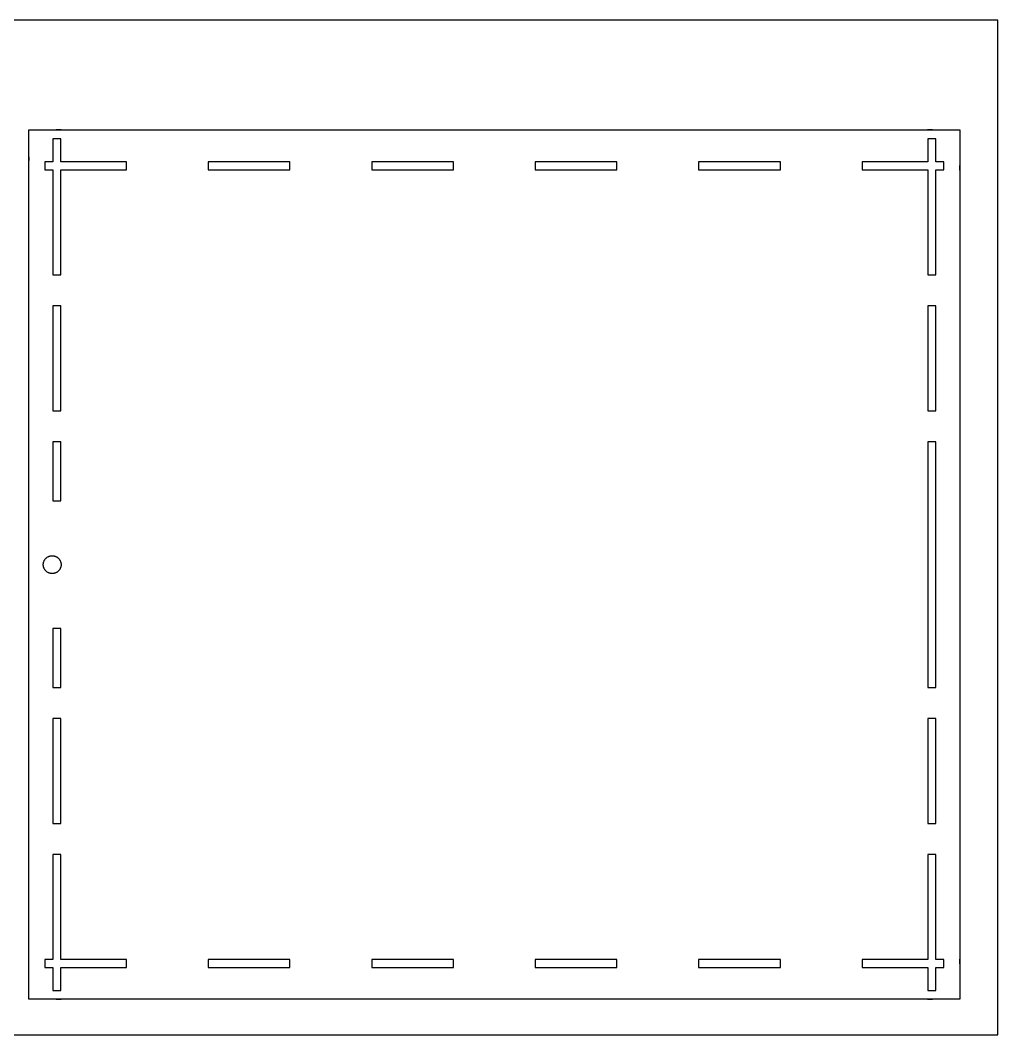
# Model space of a CAD drawing. Header units: millimetres. Extents: x 0 to 1320, y -1499 to 0.
# Drawn here: x 708 to 1320, y -635 to 0 of the extents above; entities that cross this region are included whole.
import ezdxf

# ---------------------------------------------------------------- set-up
doc = ezdxf.new("R2010")
doc.units = ezdxf.units.MM
doc.header["$MEASUREMENT"] = 0
doc.layers.add('inner', color=5, linetype='Continuous', true_color=0x0000ff)
doc.layers.add('outer', color=1, linetype='Continuous', true_color=0xff0000)

msp = doc.modelspace()

# ---------------------------------------------------------------- linework, layer by layer
at = {"layer": 'inner'}
msp.add_lwpolyline([(0, -635), (1320, -635), (1320, 0), (0, 0)], close=True, dxfattribs=at)
for points in [[(733.38, -74.2), (730.88, -74.2), (728.38, -74.2)], [(728.38, -74.2), (728.38, -81.4), (728.38, -88.59)], [(733.38, -88.59), (733.38, -81.4), (733.38, -74.2)], [(1281.24, -74.2), (1278.74, -74.2), (1276.24, -74.2)], [(1276.24, -74.2), (1276.24, -81.4), (1276.24, -88.59)], [(1281.24, -88.59), (1281.24, -81.4), (1281.24, -74.2)], [(728.38, -88.59), (725.86, -88.59), (723.34, -88.59)], [(723.34, -88.59), (723.34, -91.09), (723.34, -93.59)], [(774.52, -88.59), (753.95, -88.59), (733.38, -88.59)], [(774.52, -93.59), (774.52, -91.09), (774.52, -88.59)], [(876.87, -88.59), (851.28, -88.59), (825.69, -88.59)], [(825.69, -88.59), (825.69, -91.09), (825.69, -93.59)], [(876.87, -93.59), (876.87, -91.09), (876.87, -88.59)], [(979.22, -88.59), (953.64, -88.59), (928.05, -88.59)], [(928.05, -88.59), (928.05, -91.09), (928.05, -93.59)], [(979.22, -93.59), (979.22, -91.09), (979.22, -88.59)], [(1081.58, -88.59), (1055.99, -88.59), (1030.4, -88.59)], [(1030.4, -88.59), (1030.4, -91.09), (1030.4, -93.59)], [(1081.58, -93.59), (1081.58, -91.09), (1081.58, -88.59)], [(1183.93, -88.59), (1158.34, -88.59), (1132.75, -88.59)], [(1132.75, -88.59), (1132.75, -91.09), (1132.75, -93.59)], [(1183.93, -93.59), (1183.93, -91.09), (1183.93, -88.59)], [(1276.24, -88.59), (1255.67, -88.59), (1235.11, -88.59)], [(1235.11, -88.59), (1235.11, -91.09), (1235.11, -93.59)], [(1286.28, -88.59), (1283.76, -88.59), (1281.24, -88.59)], [(1286.28, -93.59), (1286.28, -91.09), (1286.28, -88.59)], [(723.34, -93.59), (725.86, -93.59), (728.38, -93.59)], [(728.38, -93.59), (728.38, -126.44), (728.38, -159.3)], [(733.38, -159.3), (733.38, -126.44), (733.38, -93.59)], [(733.38, -93.59), (753.95, -93.59), (774.52, -93.59)], [(825.69, -93.59), (851.28, -93.59), (876.87, -93.59)], [(928.05, -93.59), (953.64, -93.59), (979.22, -93.59)], [(1030.4, -93.59), (1055.99, -93.59), (1081.58, -93.59)], [(1132.75, -93.59), (1158.34, -93.59), (1183.93, -93.59)], [(1235.11, -93.59), (1255.67, -93.59), (1276.24, -93.59)], [(1276.24, -93.59), (1276.24, -126.44), (1276.24, -159.3)], [(1281.24, -159.3), (1281.24, -126.44), (1281.24, -93.59)], [(1281.24, -93.59), (1283.76, -93.59), (1286.28, -93.59)], [(728.38, -159.3), (730.88, -159.3), (733.38, -159.3)], [(1276.24, -159.3), (1278.74, -159.3), (1281.24, -159.3)], [(728.38, -178.68), (728.38, -211.54), (728.38, -244.39)], [(733.38, -178.68), (730.88, -178.68), (728.38, -178.68)], [(733.38, -244.39), (733.38, -211.54), (733.38, -178.68)], [(1281.24, -178.68), (1278.74, -178.68), (1276.24, -178.68)], [(1276.24, -178.68), (1276.24, -211.54), (1276.24, -244.39)], [(1281.24, -244.39), (1281.24, -211.54), (1281.24, -178.68)], [(728.38, -244.39), (730.88, -244.39), (733.38, -244.39)], [(1276.24, -244.39), (1278.74, -244.39), (1281.24, -244.39)], [(728.38, -263.78), (728.38, -282.26), (728.38, -300.74)], [(733.38, -263.78), (730.88, -263.78), (728.38, -263.78)], [(733.38, -300.74), (733.38, -282.26), (733.38, -263.78)], [(1281.24, -263.78), (1278.74, -263.78), (1276.24, -263.78)], [(1276.24, -263.78), (1276.24, -340.74), (1276.24, -417.7)], [(1281.24, -417.7), (1281.24, -340.74), (1281.24, -263.78)], [(728.38, -300.74), (730.88, -300.74), (733.38, -300.74)], [(733.38, -380.73), (730.88, -380.73), (728.38, -380.73)], [(728.38, -380.73), (728.38, -399.22), (728.38, -417.7)], [(733.38, -417.7), (733.38, -399.22), (733.38, -380.73)], [(728.38, -417.7), (730.88, -417.7), (733.38, -417.7)], [(1276.24, -417.7), (1278.74, -417.7), (1281.24, -417.7)], [(728.38, -437.09), (728.38, -469.94), (728.38, -502.79)], [(733.38, -437.09), (730.88, -437.09), (728.38, -437.09)], [(733.38, -502.79), (733.38, -469.94), (733.38, -437.09)], [(1281.24, -437.09), (1278.74, -437.09), (1276.24, -437.09)], [(1276.24, -437.09), (1276.24, -469.94), (1276.24, -502.79)], [(1281.24, -502.79), (1281.24, -469.94), (1281.24, -437.09)], [(728.38, -502.79), (730.88, -502.79), (733.38, -502.79)], [(1276.24, -502.79), (1278.74, -502.79), (1281.24, -502.79)], [(733.38, -522.18), (730.88, -522.18), (728.38, -522.18)], [(728.38, -522.18), (728.38, -555.04), (728.38, -587.89)], [(733.38, -587.89), (733.38, -555.04), (733.38, -522.18)], [(1281.24, -522.18), (1278.74, -522.18), (1276.24, -522.18)], [(1276.24, -522.18), (1276.24, -555.04), (1276.24, -587.89)], [(1281.24, -587.89), (1281.24, -555.04), (1281.24, -522.18)], [(728.38, -587.89), (725.86, -587.89), (723.34, -587.89)], [(723.34, -587.89), (723.34, -590.39), (723.34, -592.89)], [(774.52, -587.89), (753.95, -587.89), (733.38, -587.89)], [(774.52, -592.89), (774.52, -590.39), (774.52, -587.89)], [(876.87, -587.89), (851.28, -587.89), (825.69, -587.89)], [(825.69, -587.89), (825.69, -590.39), (825.69, -592.89)], [(876.87, -592.89), (876.87, -590.39), (876.87, -587.89)], [(979.22, -587.89), (953.64, -587.89), (928.05, -587.89)], [(928.05, -587.89), (928.05, -590.39), (928.05, -592.89)], [(979.22, -592.89), (979.22, -590.39), (979.22, -587.89)], [(1081.58, -587.89), (1055.99, -587.89), (1030.4, -587.89)], [(1030.4, -587.89), (1030.4, -590.39), (1030.4, -592.89)], [(1081.58, -592.89), (1081.58, -590.39), (1081.58, -587.89)], [(1183.93, -587.89), (1158.34, -587.89), (1132.75, -587.89)], [(1132.75, -587.89), (1132.75, -590.39), (1132.75, -592.89)], [(1183.93, -592.89), (1183.93, -590.39), (1183.93, -587.89)], [(1276.24, -587.89), (1255.67, -587.89), (1235.11, -587.89)], [(1235.11, -587.89), (1235.11, -590.39), (1235.11, -592.89)], [(1286.28, -587.89), (1283.76, -587.89), (1281.24, -587.89)], [(1286.28, -592.89), (1286.28, -590.39), (1286.28, -587.89)], [(723.34, -592.89), (725.86, -592.89), (728.38, -592.89)], [(728.38, -592.89), (728.38, -600.08), (728.38, -607.28)], [(733.38, -607.28), (733.38, -600.08), (733.38, -592.89)], [(733.38, -592.89), (753.95, -592.89), (774.52, -592.89)], [(825.69, -592.89), (851.28, -592.89), (876.87, -592.89)], [(928.05, -592.89), (953.64, -592.89), (979.22, -592.89)], [(1030.4, -592.89), (1055.99, -592.89), (1081.58, -592.89)], [(1132.75, -592.89), (1158.34, -592.89), (1183.93, -592.89)], [(1235.11, -592.89), (1255.67, -592.89), (1276.24, -592.89)], [(1276.24, -592.89), (1276.24, -600.08), (1276.24, -607.28)], [(1281.24, -607.28), (1281.24, -600.08), (1281.24, -592.89)], [(1281.24, -592.89), (1283.76, -592.89), (1286.28, -592.89)], [(728.38, -607.28), (730.88, -607.28), (733.38, -607.28)], [(1276.24, -607.28), (1278.74, -607.28), (1281.24, -607.28)]]:
    msp.add_open_spline(points, degree=2, dxfattribs=at)
msp.add_rational_spline([(728, -346.33), (733.59, -346.33), (733.59, -340.74), (733.59, -335.16), (728, -335.16), (722.41, -335.16), (722.41, -340.74), (722.41, -346.33), (728, -346.33)], [0.999999860338, 0.707106970227, 1, 0.707106781187, 1, 0.707106781187, 1, 0.707106781187, 1], degree=2, knots=[0, 0, 0, 8.777608, 8.777608, 17.555218, 17.555218, 26.332829, 26.332829, 35.110439, 35.110439, 35.110439], dxfattribs=at)
at = {"layer": 'outer'}
for points, knots in [([(713.36, -612.81), (713.37, -350.7), (713.38, -88.59), (713.38, -78.63), (713.38, -68.66)], [20.022464, 20.022464, 20.022464, 544.246689, 544.246689, 564.171772, 564.171772, 564.171772]), ([(713.38, -68.66), (720.88, -68.66), (728.38, -68.66), (730.88, -68.66), (733.38, -68.66), (1004.81, -68.66), (1276.24, -68.66), (1278.74, -68.66), (1281.24, -68.66), (1288.74, -68.66), (1296.24, -68.66)], [564.171772, 564.171772, 564.171772, 579.171773, 579.171773, 584.171773, 584.171773, 1127.032761, 1127.032761, 1132.032761, 1132.032761, 1147.032762, 1147.032762, 1147.032762]), ([(1296.24, -68.66), (1296.24, -78.63), (1296.24, -88.59), (1296.24, -91.09), (1296.24, -93.59), (1296.23, -340.74), (1296.22, -587.89), (1296.22, -590.39), (1296.22, -592.89), (1296.22, -602.85), (1296.22, -612.81)], [1147.032762, 1147.032762, 1147.032762, 1166.957845, 1166.957845, 1171.957845, 1171.957845, 1666.256987, 1666.256987, 1671.256987, 1671.256987, 1691.18207, 1691.18207, 1691.18207]), ([(1296.22, -612.81), (1288.73, -612.81), (1281.24, -612.81), (1278.74, -612.81), (1276.24, -612.81), (1004.81, -612.81), (733.38, -612.81), (730.88, -612.81), (728.38, -612.81)], [1691.18207, 1691.18207, 1691.18207, 1706.159607, 1706.159607, 1711.159607, 1711.159607, 2254.020596, 2254.020596, 2259.020596, 2259.020596, 2259.020596])]:
    msp.add_open_spline(points, degree=2, knots=knots, dxfattribs=at)
msp.add_open_spline([(728.38, -612.81), (720.87, -612.81), (713.36, -612.81)], degree=2, dxfattribs=at)

doc.saveas('drawing.dxf')
